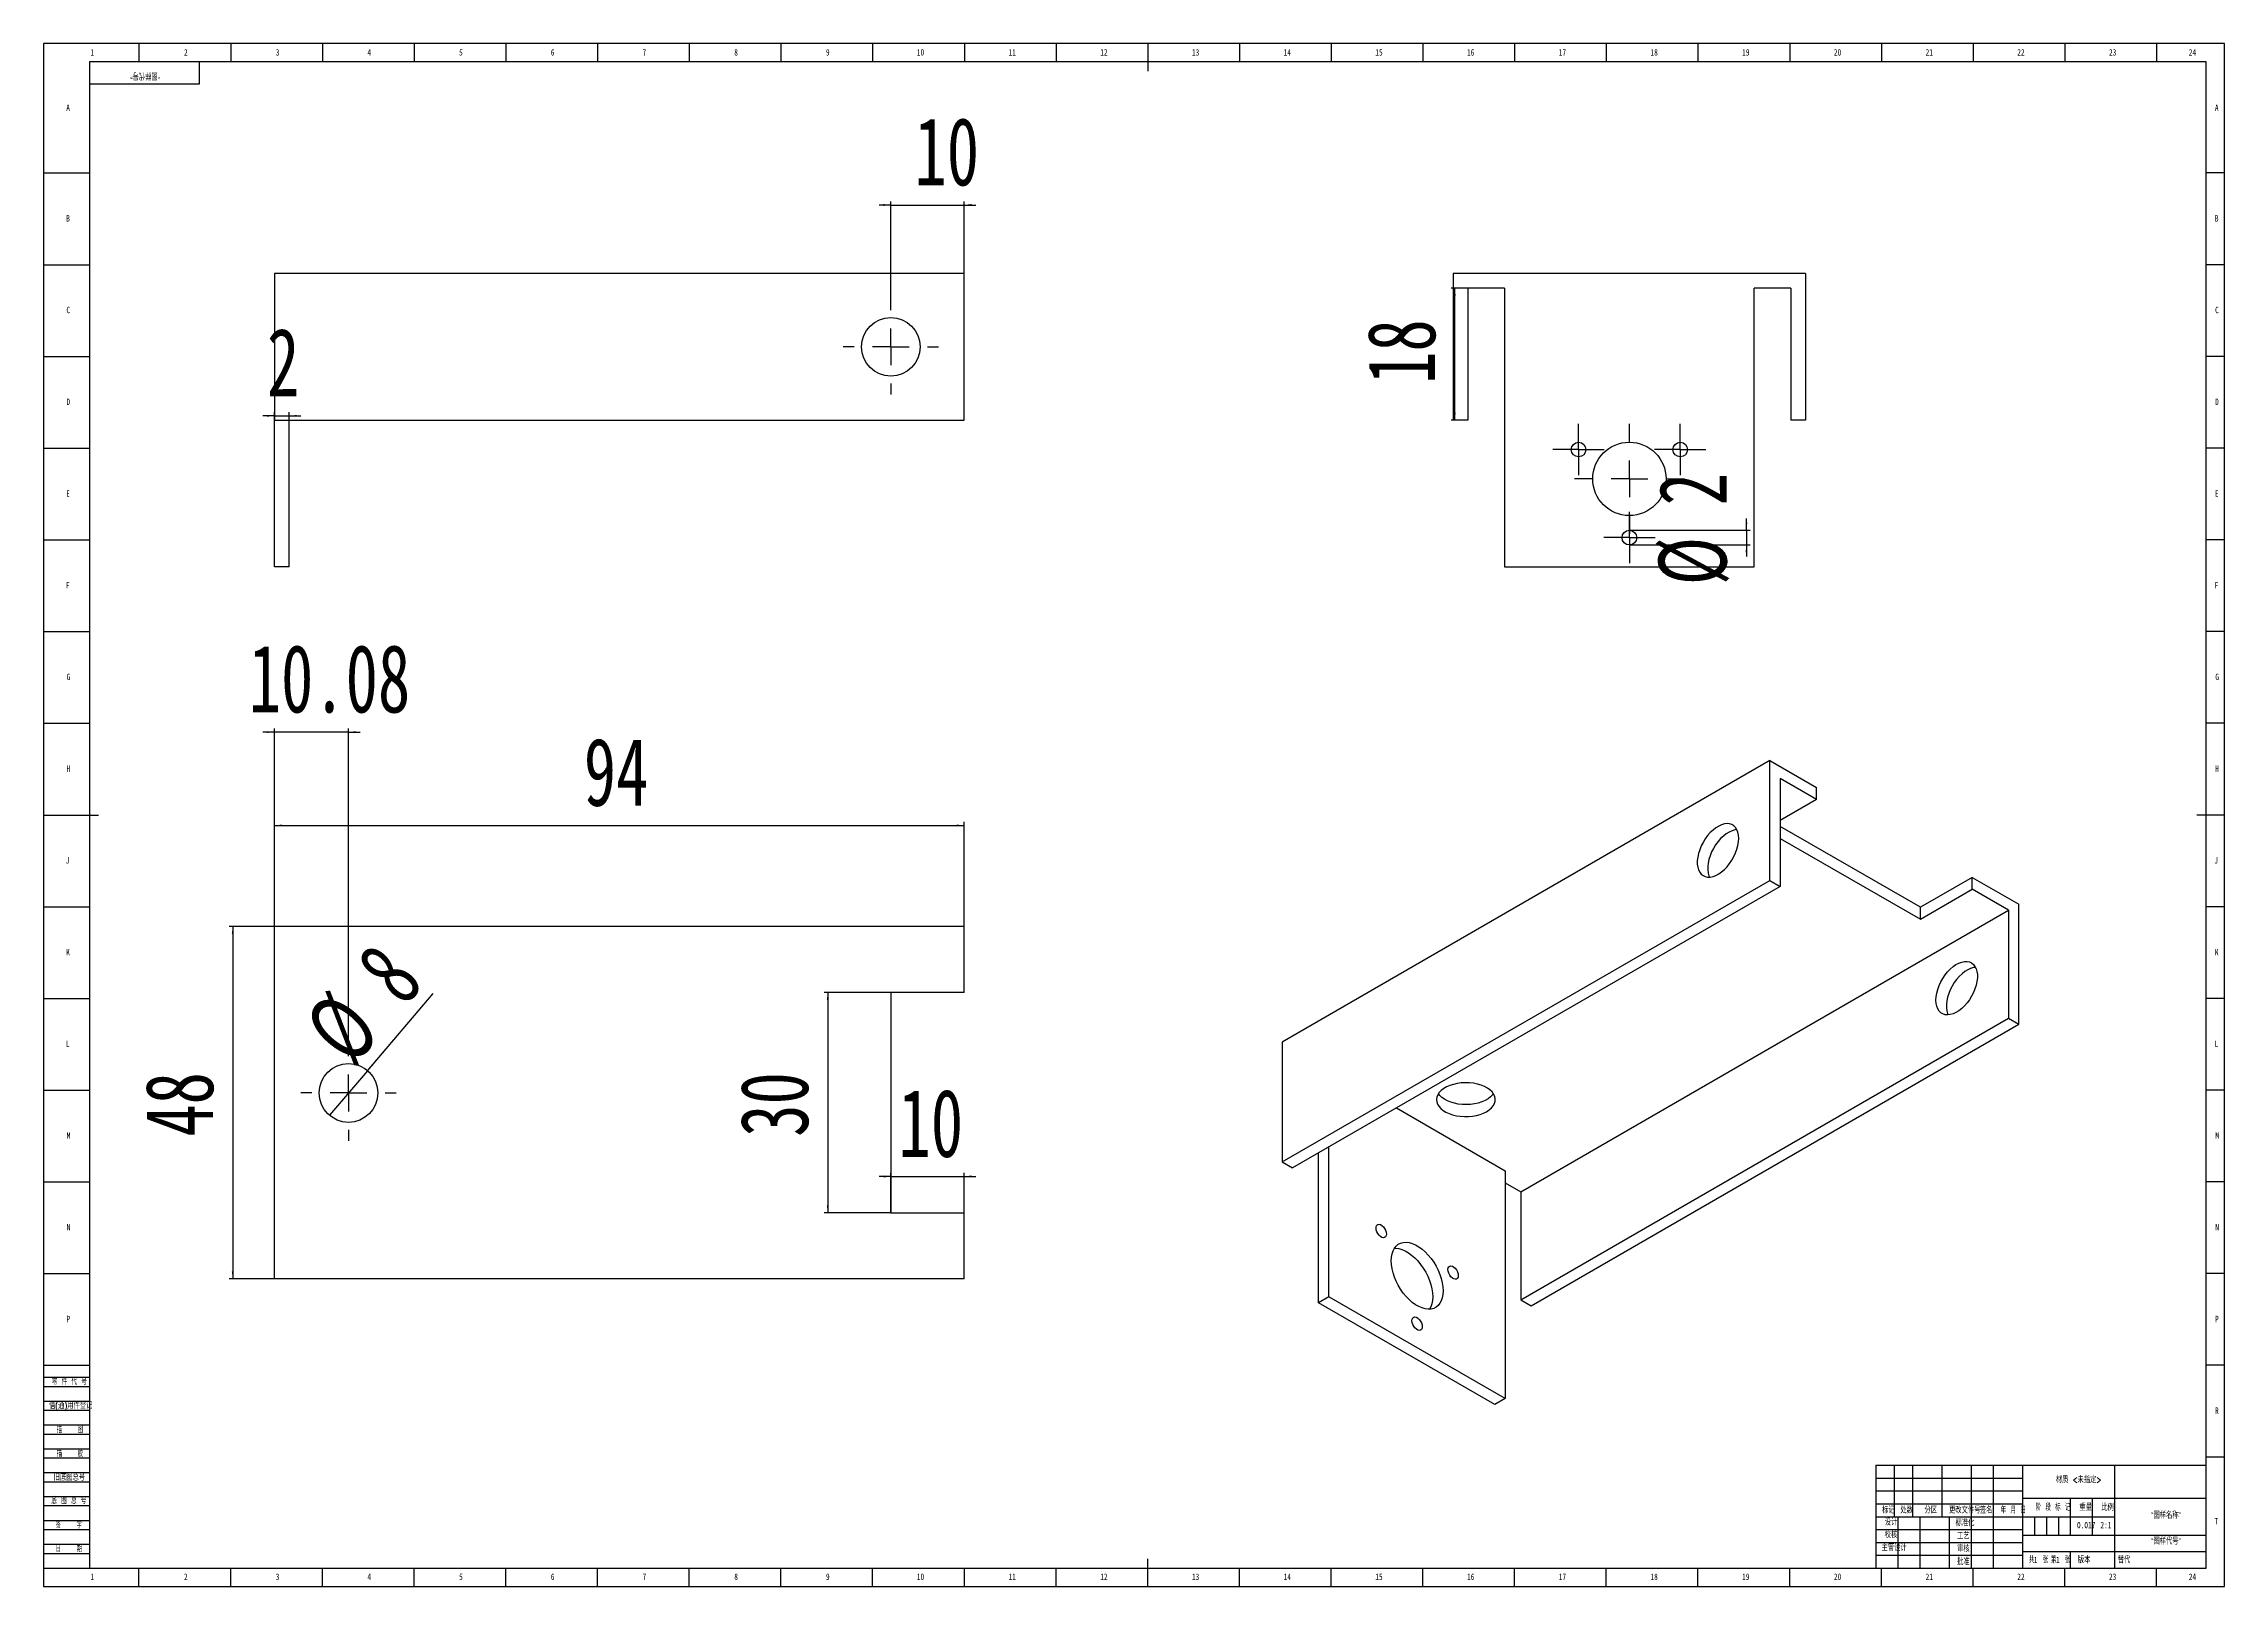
# Model space of a CAD drawing. Header units: millimetres. Extents: x 0 to 1189, y 0 to 841.
import ezdxf

# ---------------------------------------------------------------- set-up
doc = ezdxf.new("R2010")
doc.units = ezdxf.units.MM
for name, color, linetype in [('10', 7, 'Continuous'), ('5', 7, 'Continuous'), ('9', 7, 'Continuous'), ('SLD-0', 7, 'Continuous')]:
    doc.layers.add(name, color=color, linetype=linetype)
doc.styles.add('SLDTEXTSTYLE0', font='TXT', dxfattribs={"width": 0.7, "bigfont": 'bigfont'})
doc.styles.add('SLDTEXTSTYLE1', font='TXT', dxfattribs={"width": 0.6, "bigfont": 'bigfont'})
doc.styles.add('SLDTEXTSTYLE2', font='TXT', dxfattribs={"width": 0.614286, "bigfont": 'bigfont'})
doc.styles.add('SLDTEXTSTYLE3', font='TXT', dxfattribs={"width": 0.62, "bigfont": 'bigfont'})
doc.styles.add('SLDTEXTSTYLE4', font='TXT', dxfattribs={"width": 0.566667, "bigfont": 'bigfont'})
doc.styles.add('SLDTEXTSTYLE5', font='TXT', dxfattribs={"width": 0.7})
doc.dimstyles.new('SLDDIMSTYLE0', dxfattribs={"dimtxt": 37, "dimasz": 4.08, "dimexe": 0, "dimexo": 0.0625, "dimgap": 9.25, "dimtad": 2, "dimlfac": 0.25, "dimrnd": 1e-09, "dimzin": 12, "dimdsep": 46, "dimtxsty": 'SLDTEXTSTYLE5', "dimsah": 1, "dimcen": 0.09, "dimadec": 0, "dimazin": 3, "dimtfac": 1, "dimtmove": 0, "dimatfit": 0, "dimfxl": 0, "dimfrac": 2, "dimtolj": 1, "dimtzin": 12, "dimarcsym": 0})
doc.dimstyles.new('SLDDIMSTYLE1', dxfattribs={"dimtxt": 37, "dimasz": 4.08, "dimexe": 0, "dimexo": 0.0625, "dimgap": 9.25, "dimtad": 2, "dimlfac": 0.25, "dimrnd": 1e-09, "dimzin": 12, "dimdsep": 46, "dimtxsty": 'SLDTEXTSTYLE5', "dimsah": 1, "dimcen": 0.09, "dimadec": 0, "dimazin": 3, "dimtfac": 1, "dimtofl": 0, "dimtmove": 0, "dimatfit": 3, "dimfxl": 0, "dimfrac": 2, "dimtolj": 1, "dimtzin": 12, "dimarcsym": 0})
doc.dimstyles.new('SLDDIMSTYLE2', dxfattribs={"dimtxt": 37, "dimasz": 4.08, "dimexe": 0, "dimexo": 0.0625, "dimgap": 9.25, "dimtad": 2, "dimlfac": 0.25, "dimrnd": 1e-09, "dimzin": 12, "dimdsep": 46, "dimtxsty": 'SLDTEXTSTYLE5', "dimblk1": 'NONE', "dimsah": 1, "dimcen": 0, "dimadec": 0, "dimazin": 3, "dimtfac": 1, "dimtmove": 0, "dimatfit": 3, "dimldrblk": 'NONE', "dimfxl": 0, "dimfrac": 2, "dimtolj": 1, "dimtzin": 12, "dimarcsym": 0})

# ---------------------------------------------------------------- blocks, each defined once
blk = doc.blocks.new('_D')
at = {"layer": '10'}
for p, q in [((125.9, 638.1), (119.5, 638.1)), ((125.9, 555.7), (125.9, 640.1)), ((125.9, 638.1), (133.9, 638.1)), ((133.9, 555.7), (133.9, 640.1)), ((133.9, 638.1), (140.2, 638.1))]:
    blk.add_line(p, q, dxfattribs=at)
for points in [[(125.9, 638.1), (121.8, 638.6), (121.8, 637.6)], [(133.9, 638.1), (138, 637.6), (138, 638.6)]]:
    blk.add_solid(points, dxfattribs=at)
at = {"layer": '10', "insert": (121.8, 685.8), "char_height": 37, "attachment_point": 1, "style": 'SLDTEXTSTYLE5'}
blk.add_mtext('2', dxfattribs=at)
blk = doc.blocks.new('_D_1')
at = {"layer": '10'}
for p, q in [((461.9, 753), (455.5, 753)), ((461.9, 701.7), (461.9, 755)), ((461.9, 753), (501.9, 753)), ((501.9, 715.7), (501.9, 755)), ((501.9, 753), (508.2, 753))]:
    blk.add_line(p, q, dxfattribs=at)
for points in [[(461.9, 753), (457.8, 753.6), (457.8, 752.5)], [(501.9, 753), (506, 752.5), (506, 753.6)]]:
    blk.add_solid(points, dxfattribs=at)
at = {"layer": '10', "insert": (474.8, 800.7), "char_height": 37, "attachment_point": 1, "style": 'SLDTEXTSTYLE5'}
blk.add_mtext('10', dxfattribs=at)
blk = doc.blocks.new('SW_CENTERMARKSYMBOL_0')
at = {"layer": '10', "color": 0}
for p, q in [((0, 20), (0, 26)), ((-20, 0), (-26, 0)), ((0, 0), (-10, 0)), ((0, 0), (0, 10)), ((0, 0), (0, -10)), ((0, 0), (10, 0)), ((20, 0), (26, 0)), ((0, -20), (0, -26))]:
    blk.add_line(p, q, dxfattribs=at)
blk = doc.blocks.new('_D_2')
at = {"layer": '10'}
for p, q in [((776.6, 707.7), (767.4, 707.7)), ((769.4, 635.7), (769.4, 707.7)), ((776.6, 635.7), (767.4, 635.7))]:
    blk.add_line(p, q, dxfattribs=at)
for points in [[(769.4, 707.7), (768.9, 703.6), (769.9, 703.6)], [(769.4, 635.7), (769.9, 639.8), (768.9, 639.8)]]:
    blk.add_solid(points, dxfattribs=at)
at = {"layer": '10', "insert": (721.7, 655.5), "char_height": 37, "attachment_point": 1, "rotation": 90, "style": 'SLDTEXTSTYLE5'}
blk.add_mtext('18', dxfattribs=at)
blk = doc.blocks.new('_D_3')
at = {"layer": '10'}
for p, q in [((864.6, 575.7), (930.4, 575.7)), ((928.4, 575.7), (928.4, 582.1)), ((928.4, 575.7), (928.4, 567.7)), ((864.6, 567.7), (930.4, 567.7)), ((928.4, 567.7), (928.4, 561.4))]:
    blk.add_line(p, q, dxfattribs=at)
for points in [[(928.4, 575.7), (928.9, 579.8), (927.9, 579.8)], [(928.4, 567.7), (927.9, 563.6), (928.9, 563.6)]]:
    blk.add_solid(points, dxfattribs=at)
at = {"layer": '10', "char_height": 37, "attachment_point": 1, "rotation": 90, "style": 'SLDTEXTSTYLE5'}
for s, insert in [('2', (880.7, 589.3)), ('%%c', (880.5, 545.8))]:
    blk.add_mtext(s, dxfattribs=dict(at, insert=insert))
blk = doc.blocks.new('SW_CENTERMARKSYMBOL_1')
at = {"layer": '10', "color": 0}
for p, q in [((0, 10), (0, 14)), ((-10, 0), (-14, 0)), ((0, 0), (-10, 0)), ((0, 0), (0, 10)), ((0, 0), (0, -10)), ((0, 0), (10, 0)), ((10, 0), (14, 0)), ((0, -10), (0, -14))]:
    blk.add_line(p, q, dxfattribs=at)
blk = doc.blocks.new('SW_CENTERMARKSYMBOL_2')
at = {"layer": '10', "color": 0}
for p, q in [((0, 20), (0, 30)), ((-20, 0), (-30, 0)), ((0, 0), (-10, 0)), ((0, 0), (0, 10)), ((0, 0), (0, -10)), ((0, 0), (10, 0)), ((20, 0), (30, 0)), ((0, -20), (0, -30))]:
    blk.add_line(p, q, dxfattribs=at)
blk = doc.blocks.new('SW_CENTERMARKSYMBOL_3')
at = {"layer": '10', "color": 0}
for p, q in [((0, 10), (0, 14)), ((-10, 0), (-14, 0)), ((0, 0), (-10, 0)), ((0, 0), (0, 10)), ((0, 0), (0, -10)), ((0, 0), (10, 0)), ((10, 0), (14, 0)), ((0, -10), (0, -14))]:
    blk.add_line(p, q, dxfattribs=at)
blk = doc.blocks.new('SW_CENTERMARKSYMBOL_4')
at = {"layer": '10', "color": 0}
for p, q in [((0, 10), (0, 14)), ((-10, 0), (-14, 0)), ((0, 0), (-10, 0)), ((0, 0), (0, 10)), ((0, 0), (0, -10)), ((0, 0), (10, 0)), ((10, 0), (14, 0)), ((0, -10), (0, -14))]:
    blk.add_line(p, q, dxfattribs=at)
blk = doc.blocks.new('_D_4')
at = {"layer": '10'}
for p, q in [((125.9, 359.7), (125.9, 416.8)), ((501.9, 359.7), (501.9, 416.8)), ((125.9, 414.8), (501.9, 414.8))]:
    blk.add_line(p, q, dxfattribs=at)
for points in [[(125.9, 414.8), (130, 414.3), (130, 415.3)], [(501.9, 414.8), (497.8, 415.3), (497.8, 414.3)]]:
    blk.add_solid(points, dxfattribs=at)
at = {"layer": '10', "insert": (294.5, 462.5), "char_height": 37, "attachment_point": 1, "style": 'SLDTEXTSTYLE5'}
blk.add_mtext('94', dxfattribs=at)
blk = doc.blocks.new('_D_5')
at = {"layer": '10'}
for p, q in [((125.9, 359.7), (101.1, 359.7)), ((103.1, 359.7), (103.1, 167.7)), ((125.9, 167.7), (101.1, 167.7))]:
    blk.add_line(p, q, dxfattribs=at)
for points in [[(103.1, 359.7), (102.6, 355.6), (103.6, 355.6)], [(103.1, 167.7), (103.6, 171.8), (102.6, 171.8)]]:
    blk.add_solid(points, dxfattribs=at)
at = {"layer": '10', "insert": (55.4, 245.1), "char_height": 37, "attachment_point": 1, "rotation": 90, "style": 'SLDTEXTSTYLE5'}
blk.add_mtext('48', dxfattribs=at)
blk = doc.blocks.new('_D_6')
at = {"layer": '10'}
for p, q in [((461.9, 323.7), (425.5, 323.7)), ((427.5, 323.7), (427.5, 203.7)), ((461.9, 203.7), (425.5, 203.7))]:
    blk.add_line(p, q, dxfattribs=at)
for points in [[(427.5, 323.7), (427, 319.6), (428, 319.6)], [(427.5, 203.7), (428, 207.8), (427, 207.8)]]:
    blk.add_solid(points, dxfattribs=at)
at = {"layer": '10', "insert": (379.8, 245.1), "char_height": 37, "attachment_point": 1, "rotation": 90, "style": 'SLDTEXTSTYLE5'}
blk.add_mtext('30', dxfattribs=at)
blk = doc.blocks.new('_D_7')
at = {"layer": '10'}
for p, q in [((461.9, 223.4), (455.5, 223.4)), ((461.9, 203.7), (461.9, 225.4)), ((461.9, 223.4), (501.9, 223.4)), ((501.9, 203.7), (501.9, 225.4)), ((501.9, 223.4), (508.2, 223.4))]:
    blk.add_line(p, q, dxfattribs=at)
for points in [[(461.9, 223.4), (457.8, 224), (457.8, 222.9)], [(501.9, 223.4), (506, 222.9), (506, 224)]]:
    blk.add_solid(points, dxfattribs=at)
at = {"layer": '10', "insert": (466.1, 271.1), "char_height": 37, "attachment_point": 1, "style": 'SLDTEXTSTYLE5'}
blk.add_mtext('10', dxfattribs=at)
blk = doc.blocks.new('_D_8')
at = {"layer": '10'}
for p, q in [((125.9, 465.7), (119.5, 465.7)), ((125.9, 359.7), (125.9, 467.7)), ((166.2, 465.7), (125.9, 465.7)), ((166.2, 295), (166.2, 467.7)), ((166.2, 465.7), (172.6, 465.7))]:
    blk.add_line(p, q, dxfattribs=at)
for points in [[(125.9, 465.7), (121.8, 466.2), (121.8, 465.2)], [(166.2, 465.7), (170.3, 465.2), (170.3, 466.2)]]:
    blk.add_solid(points, dxfattribs=at)
at = {"layer": '10', "insert": (111.8, 513.4), "char_height": 37, "attachment_point": 1, "style": 'SLDTEXTSTYLE5'}
blk.add_mtext('10.08', dxfattribs=at)
blk = doc.blocks.new('_D_9')
at = {"layer": '10'}
for q in [(212.4, 323.2), (155.8, 256.8)]:
    blk.add_line((176.6, 281.1), q, dxfattribs=at)
blk.add_solid([(176.6, 281.1), (179.6, 283.9), (178.9, 284.6)], dxfattribs=at)
at = {"layer": '10', "char_height": 37, "attachment_point": 1, "rotation": 49.5587, "style": 'SLDTEXTSTYLE5'}
for s, insert in [('8', (168.5, 339.4)), ('%%c', (140.1, 306.4))]:
    blk.add_mtext(s, dxfattribs=dict(at, insert=insert))
blk = doc.blocks.new('_None')
blk = doc.blocks.new('SW_CENTERMARKSYMBOL_5')
at = {"layer": '10', "color": 0}
for p, q in [((0, 20), (0, 26)), ((-20, 0), (-26, 0)), ((0, 0), (-10, 0)), ((0, 0), (0, 10)), ((0, 0), (0, -10)), ((0, 0), (10, 0)), ((20, 0), (26, 0)), ((0, -20), (0, -26))]:
    blk.add_line(p, q, dxfattribs=at)

msp = doc.modelspace()

# ---------------------------------------------------------------- linework, layer by layer
at = {"color": 7, "linetype": 'Continuous', "lineweight": 25}
for p, q in [((125.899, 715.726), (125.899, 635.726)), ((501.899, 715.726), (125.899, 715.726)), ((501.899, 635.726), (501.899, 715.726)), ((768.593, 715.726), (768.593, 635.726)), ((960.593, 715.726), (768.593, 715.726)), ((960.593, 715.726), (960.593, 635.726)), ((776.593, 707.726), (776.593, 635.726)), ((796.593, 707.726), (776.593, 707.726)), ((796.593, 707.726), (796.593, 555.726)), ((932.593, 555.726), (932.593, 707.726)), ((952.593, 707.726), (932.593, 707.726)), ((952.593, 707.726), (952.593, 635.726)), ((125.899, 635.726), (501.899, 635.726)), ((125.899, 555.726), (125.899, 635.726)), ((133.899, 555.726), (133.899, 635.726)), ((776.593, 635.726), (768.593, 635.726)), ((960.593, 635.726), (952.593, 635.726)), ((133.899, 555.726), (125.899, 555.726)), ((796.593, 555.726), (932.593, 555.726)), ((941.208, 450.2), (675.336, 296.715)), ((941.208, 384.877), (941.208, 450.2)), ((941.208, 450.2), (966.664, 435.505)), ((946.865, 440.402), (946.865, 381.611)), ((966.664, 428.972), (946.865, 440.402)), ((966.664, 428.972), (946.865, 417.543)), ((966.664, 428.972), (966.664, 435.505)), ((1023.232, 370.192), (946.865, 414.278)), ((946.865, 407.746), (1023.232, 363.66)), ((675.336, 231.392), (941.208, 384.877)), ((946.865, 381.611), (680.992, 228.126)), ((941.208, 384.877), (946.865, 381.611)), ((1051.516, 386.52), (1023.232, 370.192)), ((1051.516, 379.988), (1051.516, 386.52)), ((1051.516, 386.52), (1076.972, 371.825)), ((1023.232, 363.66), (1051.516, 379.988)), ((1023.232, 363.66), (1023.232, 370.192)), ((1071.315, 368.558), (1051.516, 379.988)), ((1076.972, 306.502), (1076.972, 371.825)), ((125.899, 167.692), (125.899, 359.692)), ((501.899, 359.692), (125.899, 359.692)), ((501.899, 323.692), (501.899, 359.692)), ((805.443, 215.074), (1071.315, 368.558)), ((1071.315, 368.558), (1071.315, 309.767)), ((501.899, 323.692), (461.899, 323.692)), ((461.899, 323.692), (461.899, 203.692)), ((805.443, 156.283), (1071.315, 309.767)), ((1071.315, 309.767), (1076.972, 306.502)), ((811.1, 153.017), (1076.972, 306.502)), ((675.336, 296.715), (675.336, 231.392)), ((737.569, 260.788), (796.958, 226.503)), ((700.791, 157.905), (700.791, 239.556)), ((675.336, 231.392), (680.992, 228.126)), ((695.135, 154.639), (695.135, 236.291)), ((796.958, 226.503), (796.958, 102.389)), ((796.958, 219.972), (805.443, 215.074)), ((805.443, 215.074), (805.443, 156.283)), ((461.899, 203.692), (501.899, 203.692)), ((501.899, 167.692), (501.899, 203.692)), ((501.899, 167.692), (125.899, 167.692)), ((700.791, 157.905), (695.135, 154.639)), ((791.301, 99.123), (695.135, 154.639)), ((796.958, 102.389), (700.791, 157.905)), ((805.443, 156.283), (811.1, 153.017)), ((796.958, 102.389), (791.301, 99.123))]:
    msp.add_line(p, q, dxfattribs=at)
at = {"color": 7, "linetype": 'Continuous', "lineweight": 25, "flags": 128}
for points in [[(924.237, 407.742), (924.127, 409.496), (923.799, 411.09), (923.259, 412.491), (922.518, 413.672), (921.59, 414.611), (920.494, 415.29), (919.25, 415.694), (917.883, 415.816), (916.42, 415.654), (914.888, 415.211), (913.318, 414.495), (911.741, 413.521), (910.186, 412.307), (908.685, 410.877), (907.267, 409.259), (905.958, 407.484), (904.785, 405.588), (903.77, 403.606), (902.934, 401.577), (902.292, 399.541), (901.857, 397.538), (901.637, 395.606), (901.637, 393.784), (901.857, 392.105), (902.292, 390.605), (902.934, 389.31), (903.77, 388.247), (904.785, 387.437), (905.958, 386.894), (907.267, 386.63), (908.685, 386.65), (910.186, 386.954), (911.741, 387.535), (913.318, 388.382), (914.888, 389.478), (916.42, 390.803), (917.883, 392.331), (919.25, 394.031), (920.494, 395.872), (921.59, 397.816), (922.518, 399.826), (923.259, 401.863), (923.799, 403.887), (924.127, 405.86), (924.237, 407.742)], [(923.235, 412.539), (922.076, 412.388), (920.545, 411.945), (918.975, 411.229), (917.398, 410.255), (915.843, 409.041), (914.342, 407.611), (912.923, 405.993), (911.615, 404.219), (910.442, 402.322), (909.427, 400.34), (908.591, 398.311), (907.949, 396.276), (907.514, 394.272), (907.294, 392.341), (907.294, 390.518), (907.514, 388.84), (907.949, 387.339), (908.269, 386.616)], [(1031.717, 319.569), (1031.827, 321.451), (1032.156, 323.424), (1032.695, 325.448), (1033.436, 327.485), (1034.364, 329.495), (1035.461, 331.439), (1036.705, 333.28), (1038.071, 334.98), (1039.535, 336.508), (1041.066, 337.833), (1042.636, 338.93), (1044.214, 339.777), (1045.768, 340.357), (1047.269, 340.661), (1048.688, 340.681), (1049.996, 340.417), (1051.169, 339.874), (1052.184, 339.064), (1053.02, 338.001), (1053.662, 336.707), (1054.098, 335.206), (1054.317, 333.527), (1054.317, 331.705), (1054.098, 329.773), (1053.662, 327.77), (1053.02, 325.734), (1052.184, 323.705), (1051.169, 321.723), (1049.996, 319.827), (1048.688, 318.052), (1047.269, 316.434), (1045.768, 315.004), (1044.214, 313.79), (1042.636, 312.816), (1041.066, 312.1), (1039.535, 311.657), (1038.071, 311.495), (1036.705, 311.617), (1035.461, 312.022), (1034.364, 312.7), (1033.436, 313.639), (1032.695, 314.82), (1032.156, 316.221), (1031.827, 317.815), (1031.717, 319.569)], [(1053.342, 337.43), (1052.184, 337.279), (1050.653, 336.835), (1049.083, 336.12), (1047.505, 335.146), (1045.951, 333.932), (1044.45, 332.502), (1043.031, 330.884), (1041.723, 329.109), (1040.55, 327.212), (1039.535, 325.23), (1038.699, 323.202), (1038.057, 321.166), (1037.621, 319.163), (1037.402, 317.231), (1037.402, 315.408), (1037.621, 313.73), (1038.057, 312.229), (1038.377, 311.506)], [(786.77, 258.775), (788.234, 259.748), (789.45, 260.828), (790.394, 261.996), (791.046, 263.229), (791.395, 264.501), (791.434, 265.79), (791.162, 267.069), (790.585, 268.314), (789.712, 269.5), (788.563, 270.604), (787.158, 271.606), (785.525, 272.485), (783.697, 273.224), (781.708, 273.809), (779.597, 274.228), (777.406, 274.474), (775.177, 274.542), (772.953, 274.429), (770.778, 274.139), (768.694, 273.678), (766.742, 273.053), (764.959, 272.277), (763.381, 271.366), (762.038, 270.337), (760.955, 269.21), (760.155, 268.007), (759.653, 266.751), (759.459, 265.468), (759.576, 264.181), (760.001, 262.916), (760.728, 261.697), (761.742, 260.549), (763.022, 259.494), (764.544, 258.551), (766.279, 257.74), (768.192, 257.077), (770.247, 256.573), (772.403, 256.24), (774.619, 256.083), (776.851, 256.105), (779.055, 256.307), (781.19, 256.683), (783.213, 257.228), (785.085, 257.93), (786.77, 258.775)], [(790.423, 268.573), (789.957, 267.935), (788.875, 266.808), (787.532, 265.779), (785.953, 264.868), (784.17, 264.092), (782.218, 263.468), (780.134, 263.006), (777.959, 262.716), (775.736, 262.604), (773.506, 262.671), (771.315, 262.917), (769.205, 263.336), (767.216, 263.921), (765.387, 264.661), (763.755, 265.539), (762.35, 266.541), (761.2, 267.645), (760.49, 268.573)], [(726.45, 195.351), (726.565, 196.205), (726.899, 196.857), (727.426, 197.256), (728.104, 197.367), (728.876, 197.183), (729.681, 196.719), (730.454, 196.011), (731.131, 195.117), (731.658, 194.11), (731.993, 193.071), (732.107, 192.085), (731.993, 191.231), (731.658, 190.579), (731.131, 190.18), (730.454, 190.069), (729.681, 190.253), (728.876, 190.717), (728.104, 191.425), (727.426, 192.319), (726.899, 193.326), (726.565, 194.364), (726.45, 195.351)], [(734.733, 177.505), (734.844, 179.487), (735.177, 181.31), (735.726, 182.943), (736.482, 184.363), (737.433, 185.545), (738.565, 186.471), (739.86, 187.128), (741.297, 187.504), (742.853, 187.594), (744.504, 187.395), (746.225, 186.912), (747.987, 186.152), (749.763, 185.127), (751.525, 183.853), (753.245, 182.35), (754.896, 180.641), (756.452, 178.755), (757.889, 176.72), (759.184, 174.569), (760.316, 172.335), (761.267, 170.054), (762.024, 167.762), (762.572, 165.495), (762.905, 163.288), (763.017, 161.177), (762.905, 159.194), (762.572, 157.372), (762.024, 155.738), (761.267, 154.319), (760.316, 153.137), (759.184, 152.21), (757.889, 151.554), (756.452, 151.178), (754.896, 151.088), (753.245, 151.286), (751.525, 151.77), (749.763, 152.53), (747.987, 153.555), (746.225, 154.829), (744.504, 156.332), (742.853, 158.04), (741.297, 159.927), (739.86, 161.962), (738.565, 164.113), (737.433, 166.347), (736.482, 168.628), (735.726, 170.92), (735.177, 173.187), (734.844, 175.394), (734.733, 177.505)], [(736.455, 184.322), (737.196, 184.328), (738.848, 184.13), (740.568, 183.647), (742.33, 182.886), (744.106, 181.861), (745.868, 180.587), (747.588, 179.084), (749.239, 177.376), (750.796, 175.489), (752.232, 173.454), (753.527, 171.303), (754.659, 169.069), (755.611, 166.788), (756.367, 164.496), (756.916, 162.229), (757.248, 160.022), (757.36, 157.911), (757.248, 155.929), (756.916, 154.106), (756.367, 152.473), (755.637, 151.094)], [(765.642, 172.726), (765.757, 173.58), (766.091, 174.232), (766.618, 174.631), (767.296, 174.742), (768.068, 174.558), (768.873, 174.094), (769.646, 173.386), (770.323, 172.492), (770.85, 171.485), (771.184, 170.447), (771.299, 169.46), (771.184, 168.606), (770.85, 167.954), (770.323, 167.555), (769.646, 167.444), (768.873, 167.628), (768.068, 168.092), (767.296, 168.8), (766.618, 169.694), (766.091, 170.701), (765.757, 171.74), (765.642, 172.726)], [(746.046, 144.844), (746.161, 145.698), (746.495, 146.351), (747.022, 146.749), (747.7, 146.861), (748.472, 146.677), (749.277, 146.212), (750.05, 145.504), (750.727, 144.611), (751.254, 143.604), (751.588, 142.565), (751.703, 141.579), (751.588, 140.725), (751.254, 140.072), (750.727, 139.674), (750.05, 139.562), (749.277, 139.746), (748.472, 140.211), (747.7, 140.919), (747.022, 141.812), (746.495, 142.819), (746.161, 143.858), (746.046, 144.844)]]:
    msp.add_lwpolyline(points, dxfattribs=at)
at = {"color": 7, "linetype": 'Continuous', "lineweight": 25}
for centre, radius in [((461.899, 675.726), 16), ((836.881, 619.726), 4), ((864.593, 603.726), 20), ((892.306, 619.726), 4), ((864.593, 571.726), 4), ((166.224, 268.959), 16)]:
    msp.add_circle(centre, radius, dxfattribs=at)
at = {"layer": '5', "color": 7}
for p, q in [((1189, 841), (0, 841)), ((0, 841), (0, 0)), ((1189, 0), (1189, 841)), ((0, 114), (25, 114)), ((0, 109), (25, 109)), ((0, 101), (25, 101)), ((0, 96), (25, 96)), ((0, 88), (25, 88)), ((0, 83), (25, 83)), ((0, 75), (25, 75)), ((0, 70), (25, 70)), ((0, 62), (25, 62)), ((0, 57), (25, 57)), ((0, 49), (25, 49)), ((999, 59), (1079, 59)), ((999, 52), (1079, 52)), ((0, 44), (25, 44)), ((0, 36), (25, 36)), ((1085.5, 38), (1085.5, 28)), ((1092, 38), (1092, 28)), ((1098.5, 38), (1098.5, 28)), ((0, 31), (25, 31)), ((0, 23), (25, 23)), ((0, 18), (25, 18)), ((0, 0), (1189, 0))]:
    msp.add_line(p, q, dxfattribs=at)
at = {"layer": '5'}
for p, q in [((52, 841), (52, 831.05)), ((102, 841), (102, 831.05)), ((152, 841), (152, 831.05)), ((202, 841), (202, 831.05)), ((252, 841), (252, 831.05)), ((302, 841), (302, 831.05)), ((352, 841), (352, 831.05)), ((402, 841), (402, 831.05)), ((452, 841), (452, 831.05)), ((502, 841), (502, 831.05)), ((552, 841), (552, 831.05)), ((652, 841), (652, 831.05)), ((702, 841), (702, 831.05)), ((752, 841), (752, 831.05)), ((802, 841), (802, 831.05)), ((852, 841), (852, 831.05)), ((902, 841), (902, 831.05)), ((952, 841), (952, 831.05)), ((1002, 841), (1002, 831.05)), ((1052, 841), (1052, 831.05)), ((1102, 841), (1102, 831.05)), ((1152, 841), (1152, 831.05)), ((0, 770.5), (25, 770.5)), ((1189, 770.5), (1179, 770.5)), ((0, 720.5), (25, 720.5)), ((1189, 720.5), (1179, 720.5)), ((0, 670.5), (25, 670.5)), ((1189, 670.5), (1179, 670.5)), ((0, 620.5), (25, 620.5)), ((1189, 620.5), (1179, 620.5)), ((0, 570.5), (25, 570.5)), ((1189, 570.5), (1179, 570.5)), ((0, 520.5), (25, 520.5)), ((1189, 520.5), (1179, 520.5)), ((0, 470.5), (25, 470.5)), ((1189, 470.5), (1179, 470.5)), ((0, 370.5), (25, 370.5)), ((1189, 370.5), (1179, 370.5)), ((0, 320.5), (25, 320.5)), ((1189, 320.5), (1179, 320.5)), ((0, 270.5), (25, 270.5)), ((1189, 270.5), (1179, 270.5)), ((0, 220.5), (25, 220.5)), ((1189, 220.5), (1179, 220.5)), ((0, 170.5), (25, 170.5)), ((1189, 170.5), (1179, 170.5)), ((0, 120.5), (25, 120.5)), ((1189, 120.5), (1179, 120.5)), ((1189, 70.5), (1179, 70.5)), ((52, 0), (52, 10)), ((102, 0), (102, 10)), ((152, 0), (152, 10)), ((202, 0), (202, 10)), ((252, 0), (252, 10)), ((302, 0), (302, 10)), ((352, 0), (352, 10)), ((402, 0), (402, 10)), ((452, 0), (452, 10)), ((502, 0), (502, 10)), ((552, 0), (552, 10)), ((652, 0), (652, 10)), ((702, 0), (702, 10)), ((752, 0), (752, 10)), ((802, 0), (802, 10)), ((852, 0), (852, 10)), ((902, 0), (902, 10)), ((952, 0), (952, 10)), ((1002, 0), (1002, 10)), ((1052, 0), (1052, 10)), ((1102, 0), (1102, 10)), ((1152, 0), (1152, 10))]:
    msp.add_line(p, q, dxfattribs=at)
at = {"layer": '5', "lineweight": 25}
for p, q in [((602, 841), (602, 826)), ((0, 420.5), (30, 420.5)), ((1189, 420.5), (1174, 420.5)), ((602, 0), (602, 15)), ((1105, 18.982), (1105, 10))]:
    msp.add_line(p, q, dxfattribs=at)
at = {"layer": '5', "color": 7, "lineweight": 25}
for p, q in [((1179, 831.05), (25, 831.05)), ((25, 831.05), (25, 10)), ((85, 819), (85, 831)), ((1179, 10), (1179, 831.05)), ((25, 819), (85, 819)), ((999, 66), (1179, 66)), ((999, 66), (999, 10)), ((1009, 66), (1009, 38)), ((1019, 66), (1019, 38)), ((1035, 66), (1035, 38)), ((1051, 66), (1051, 10)), ((1063, 66), (1063, 10)), ((1079, 66), (1079, 10)), ((1129, 66), (1129, 38)), ((1079, 48), (1179, 48)), ((1105, 48), (1105, 28)), ((1117, 48), (1117, 28)), ((999, 45), (1079, 45)), ((999, 38), (1129, 38)), ((1011, 38), (1011, 10)), ((1023, 38), (1023, 10)), ((1039, 38), (1039, 10)), ((1129, 38), (1129, 10)), ((999, 31), (1079, 31)), ((999, 24), (1079, 24)), ((1079, 28), (1179, 28)), ((999, 17), (1079, 17)), ((1079.006, 18.982), (1179, 18.982)), ((0, 10), (1179, 10))]:
    msp.add_line(p, q, dxfattribs=at)

# ---------------------------------------------------------------- block references
at = {"layer": '10'}
for name, p in [('SW_CENTERMARKSYMBOL_0', (461.899, 675.726)), ('SW_CENTERMARKSYMBOL_3', (836.881, 619.726)), ('SW_CENTERMARKSYMBOL_2', (864.593, 603.726)), ('SW_CENTERMARKSYMBOL_4', (892.306, 619.726)), ('SW_CENTERMARKSYMBOL_1', (864.593, 571.726)), ('SW_CENTERMARKSYMBOL_5', (166.224, 268.959))]:
    msp.add_blockref(name, p, dxfattribs=at)

# ---------------------------------------------------------------- texts
at = {"layer": '10', "char_height": 3.5}
for s, insert, attachment_point, style in [('1', (26.544, 837.988), 2, 'SLDTEXTSTYLE5'), ('2', (77.544, 837.988), 2, 'SLDTEXTSTYLE5'), ('3', (127.544, 837.988), 2, 'SLDTEXTSTYLE5'), ('4', (177.544, 837.988), 2, 'SLDTEXTSTYLE5'), ('5', (227.544, 837.988), 2, 'SLDTEXTSTYLE5'), ('6', (277.547, 837.988), 2, 'SLDTEXTSTYLE5'), ('7', (327.547, 837.988), 2, 'SLDTEXTSTYLE5'), ('8', (377.547, 837.988), 2, 'SLDTEXTSTYLE5'), ('9', (427.547, 837.988), 2, 'SLDTEXTSTYLE5'), ('10', (478.089, 837.988), 2, 'SLDTEXTSTYLE5'), ('11', (528.089, 837.988), 2, 'SLDTEXTSTYLE5'), ('12', (578.089, 837.988), 2, 'SLDTEXTSTYLE5'), ('13', (628.089, 837.988), 2, 'SLDTEXTSTYLE5'), ('14', (678.089, 837.988), 2, 'SLDTEXTSTYLE5'), ('15', (728.089, 837.988), 2, 'SLDTEXTSTYLE5'), ('16', (778.091, 837.988), 2, 'SLDTEXTSTYLE5'), ('17', (828.091, 837.988), 2, 'SLDTEXTSTYLE5'), ('18', (878.091, 837.988), 2, 'SLDTEXTSTYLE5'), ('19', (928.091, 837.988), 2, 'SLDTEXTSTYLE5'), ('20', (978.089, 837.988), 2, 'SLDTEXTSTYLE5'), ('21', (1028.089, 837.988), 2, 'SLDTEXTSTYLE5'), ('22', (1078.089, 837.988), 2, 'SLDTEXTSTYLE5'), ('23', (1128.089, 837.988), 2, 'SLDTEXTSTYLE5'), ('24', (1171.589, 837.988), 2, 'SLDTEXTSTYLE5'), ('A', (13.32, 807.738), 2, 'SLDTEXTSTYLE5'), ('A', (1184.82, 807.738), 2, 'SLDTEXTSTYLE5'), ('B', (13.32, 747.488), 2, 'SLDTEXTSTYLE5'), ('B', (1184.82, 747.488), 2, 'SLDTEXTSTYLE5'), ('C', (13.427, 697.541), 2, 'SLDTEXTSTYLE5'), ('C', (1184.927, 697.541), 2, 'SLDTEXTSTYLE5'), ('D', (13.43, 647.488), 2, 'SLDTEXTSTYLE5'), ('D', (1184.93, 647.488), 2, 'SLDTEXTSTYLE5'), ('E', (13.318, 597.541), 2, 'SLDTEXTSTYLE5'), ('E', (1184.818, 597.541), 2, 'SLDTEXTSTYLE5'), ('F', (13.224, 547.488), 2, 'SLDTEXTSTYLE5'), ('F', (1184.724, 547.488), 2, 'SLDTEXTSTYLE5'), ('G', (13.539, 497.541), 2, 'SLDTEXTSTYLE5'), ('G', (1185.039, 497.541), 2, 'SLDTEXTSTYLE5'), ('H', (13.43, 447.488), 2, 'SLDTEXTSTYLE5'), ('H', (1184.93, 447.488), 2, 'SLDTEXTSTYLE5'), ('J', (13.015, 397.541), 2, 'SLDTEXTSTYLE5'), ('J', (1184.515, 397.541), 2, 'SLDTEXTSTYLE5'), ('K', (13.32, 347.488), 2, 'SLDTEXTSTYLE5'), ('K', (1184.82, 347.488), 2, 'SLDTEXTSTYLE5'), ('L', (13.181, 297.541), 2, 'SLDTEXTSTYLE5'), ('L', (1184.681, 297.541), 2, 'SLDTEXTSTYLE5'), ('M', (13.597, 247.488), 2, 'SLDTEXTSTYLE5'), ('M', (1185.097, 247.488), 2, 'SLDTEXTSTYLE5'), ('N', (13.549, 197.541), 2, 'SLDTEXTSTYLE5'), ('N', (1185.049, 197.541), 2, 'SLDTEXTSTYLE5'), ('P', (13.444, 147.488), 2, 'SLDTEXTSTYLE5'), ('P', (1184.944, 147.488), 2, 'SLDTEXTSTYLE5'), ('R', (1184.93, 97.541), 2, 'SLDTEXTSTYLE5'), ('\\M+18DDE质 <\\M+196A2\\M+18E77\\M+192E8>', (1109.475, 59.858), 2, 'SLDTEXTSTYLE0'), ('\\M+18167图样\\M+196BC\\M+18FCC\\M+18168', (1157.169, 40.511), 2, 'SLDTEXTSTYLE0'), ('T', (1184.656, 37.238), 2, 'SLDTEXTSTYLE5'), ('\\M+18D5A\\M+18A6A', (1007.176, 29.857), 2, 'SLDTEXTSTYLE0'), ('0.017', (1113.646, 35.158), 2, 'SLDTEXTSTYLE5'), ('\\M+18167图样\\M+191E3\\M+18D86\\M+18168', (1157.172, 26.366), 2, 'SLDTEXTSTYLE0'), ('\\M+18EE5\\M+18AC7设计', (1008.926, 22.83), 2, 'SLDTEXTSTYLE0'), ('1', (1085.11, 16.188), 1, 'SLDTEXTSTYLE5'), ('1', (1097.135, 16.188), 1, 'SLDTEXTSTYLE5'), ('1', (26.544, 6.988), 2, 'SLDTEXTSTYLE5'), ('2', (77.544, 6.988), 2, 'SLDTEXTSTYLE5'), ('3', (127.544, 6.988), 2, 'SLDTEXTSTYLE5'), ('4', (177.544, 6.988), 2, 'SLDTEXTSTYLE5'), ('5', (227.544, 6.988), 2, 'SLDTEXTSTYLE5'), ('6', (277.547, 6.988), 2, 'SLDTEXTSTYLE5'), ('7', (327.547, 6.988), 2, 'SLDTEXTSTYLE5'), ('8', (377.547, 6.988), 2, 'SLDTEXTSTYLE5'), ('9', (427.547, 6.988), 2, 'SLDTEXTSTYLE5'), ('10', (478.089, 6.988), 2, 'SLDTEXTSTYLE5'), ('11', (528.089, 6.988), 2, 'SLDTEXTSTYLE5'), ('12', (578.089, 6.988), 2, 'SLDTEXTSTYLE5'), ('13', (628.089, 6.988), 2, 'SLDTEXTSTYLE5'), ('14', (678.089, 6.988), 2, 'SLDTEXTSTYLE5'), ('15', (728.089, 6.988), 2, 'SLDTEXTSTYLE5'), ('16', (778.091, 6.988), 2, 'SLDTEXTSTYLE5'), ('17', (828.091, 6.988), 2, 'SLDTEXTSTYLE5'), ('18', (878.091, 6.988), 2, 'SLDTEXTSTYLE5'), ('19', (928.091, 6.988), 2, 'SLDTEXTSTYLE5'), ('20', (978.089, 6.988), 2, 'SLDTEXTSTYLE5'), ('21', (1028.089, 6.988), 2, 'SLDTEXTSTYLE5'), ('22', (1078.089, 6.988), 2, 'SLDTEXTSTYLE5'), ('23', (1128.089, 6.988), 2, 'SLDTEXTSTYLE5'), ('24', (1171.589, 6.988), 2, 'SLDTEXTSTYLE5')]:
    msp.add_mtext(s, dxfattribs=dict(at, insert=insert, attachment_point=attachment_point, style=style))
at = {"layer": '10', "color": 7, "insert": (1112.526, 16.188), "char_height": 3.5, "attachment_point": 2, "style": 'SLDTEXTSTYLE0'}
msp.add_mtext('\\M+194C5\\M+1967B', dxfattribs=at)
at = {"layer": '9', "color": 7, "char_height": 3.5}
for s, insert, attachment_point, style in [('\\M+197EB \\M+18C8F \\M+191E3 \\M+18D86', (4.482, 113.36), 1, 'SLDTEXTSTYLE2'), ('\\M+18ED8(\\M+192CA)\\M+19770\\M+18C8F\\M+1936F记', (2.933, 100.276), 1, 'SLDTEXTSTYLE0'), ('\\M+19560    图', (14.352, 87.176), 2, 'SLDTEXTSTYLE4'), ('\\M+19560    \\M+18D5A', (14.319, 74.137), 2, 'SLDTEXTSTYLE4'), ('\\M+18B8C\\M+192EA图总\\M+18D86', (5.459, 61.201), 1, 'SLDTEXTSTYLE0'), ('\\M+192EA 图 总 \\M+18D86', (4.212, 48.433), 1, 'SLDTEXTSTYLE2'), ('标记', (1005.821, 43.306), 2, 'SLDTEXTSTYLE0'), ('设计', (1007.228, 36.767), 2, 'SLDTEXTSTYLE0'), ('处\\M+19094', (1015.759, 43.306), 2, 'SLDTEXTSTYLE0'), ('\\M+195AA\\M+18BE6', (1028.916, 43.306), 2, 'SLDTEXTSTYLE0'), ('\\M+18D58\\M+189FC\\M+195B6\\M+18C8F\\M+18D86', (1047.473, 43.306), 2, 'SLDTEXTSTYLE0'), ('标\\M+18F79\\M+189BB', (1047.567, 36.358), 2, 'SLDTEXTSTYLE0'), ('签\\M+196BC', (1059.145, 43.306), 2, 'SLDTEXTSTYLE0'), ('\\M+1944E \\M+18C8E \\M+193FA', (1073.909, 43.306), 2, 'SLDTEXTSTYLE3'), ('阶 \\M+19269 标 记', (1095.536, 44.81), 2, 'SLDTEXTSTYLE2'), ('\\M+18F64\\M+197CA', (1113.402, 44.81), 2, 'SLDTEXTSTYLE0'), ('\\M+194E4\\M+197E1', (1125.295, 44.81), 2, 'SLDTEXTSTYLE0'), ('签    \\M+18E9A', (13.706, 35.193), 2, 'SLDTEXTSTYLE4'), ('\\M+18D48艺', (1046.681, 29.23), 2, 'SLDTEXTSTYLE0'), ('\\M+193FA    \\M+18AFA', (13.783, 22.233), 2, 'SLDTEXTSTYLE4'), ('\\M+194E1\\M+18F79', (1046.662, 15.216), 2, 'SLDTEXTSTYLE0'), ('审\\M+18A6A', (1046.68, 22.249), 2, 'SLDTEXTSTYLE0'), ('\\M+18BA4  张', (1087.69, 16.188), 2, 'SLDTEXTSTYLE1'), ('\\M+191E6  张', (1099.675, 16.188), 2, 'SLDTEXTSTYLE1')]:
    msp.add_mtext(s, dxfattribs=dict(at, insert=insert, attachment_point=attachment_point, style=style))
at = {"layer": 'SLD-0', "insert": (55.32, 821.738), "char_height": 3.5, "attachment_point": 2, "rotation": 180, "style": 'SLDTEXTSTYLE0'}
msp.add_mtext('\\M+18167图样\\M+191E3\\M+18D86\\M+18168', dxfattribs=at)
at = {"layer": 'SLD-0', "char_height": 3.5}
for s, insert, attachment_point, style in [('2:1', (1124.437, 35.158), 2, 'SLDTEXTSTYLE5'), ('\\M+191D6\\M+191E3', (1130.851, 16.188), 1, 'SLDTEXTSTYLE0')]:
    msp.add_mtext(s, dxfattribs=dict(at, insert=insert, attachment_point=attachment_point, style=style))

# ---------------------------------------------------------------- dimensions: what is measured, and where the dimension line sits
at = {"layer": '10'}
for base, p1, p2, dimstyle, picture, middle in [((501.899, 753.045), (461.899, 701.726), (501.899, 715.726), 'SLDDIMSTYLE0', '_D_1', (491.076, 753.045)), ((133.899, 661.015), (125.899, 555.726), (133.899, 555.726), 'SLDDIMSTYLE0', '_D', (129.899, 661.015)), ((125.899, 465.692), (166.224, 294.959), (125.899, 359.692), 'SLDDIMSTYLE0', '_D_8', (152.373, 465.692)), ((501.899, 414.829), (125.899, 359.692), (501.899, 359.692), 'SLDDIMSTYLE1', '_D_4', (310.684, 414.829)), ((501.899, 223.449), (461.899, 203.692), (501.899, 203.692), 'SLDDIMSTYLE0', '_D_7', (482.342, 223.449))]:
    dim = msp.add_linear_dim(base=base, p1=p1, p2=p2, dimstyle=dimstyle, dxfattribs=at)
    dim.commit()
    dim.dimension.update_dxf_attribs({"geometry": picture, "text_midpoint": middle, "dimtype": 160})
for base, p1, p2, picture, middle in [((746.505, 707.726), (776.593, 635.726), (776.593, 707.726), '_D_2', (746.505, 671.726)), ((103.123, 167.692), (125.899, 359.692), (125.899, 167.692), '_D_5', (103.123, 261.294)), ((427.483, 203.692), (461.899, 323.692), (461.899, 203.692), '_D_6', (427.483, 261.294))]:
    dim = msp.add_linear_dim(base=base, p1=p1, p2=p2, angle=90, dimstyle='SLDDIMSTYLE1', dxfattribs=at)
    dim.commit()
    dim.dimension.update_dxf_attribs({"geometry": picture, "text_midpoint": middle, "dimtype": 160})
dim = msp.add_linear_dim(base=(928.379, 567.726), p1=(864.593, 575.726), p2=(864.593, 567.726), angle=90, text='%%c<>', dimstyle='SLDDIMSTYLE0', dxfattribs=at)
dim.commit()
dim.dimension.update_dxf_attribs({"geometry": '_D_3', "text_midpoint": (928.379, 575.713), "dimtype": 160})
dim = msp.add_diameter_dim_2p(p1=(155.846, 256.782), p2=(176.603, 281.136), dimstyle='SLDDIMSTYLE2', dxfattribs=at)
dim.commit()
dim.dimension.update_dxf_attribs({"geometry": '_D_9', "text_midpoint": (197.248, 305.359), "dimtype": 163})

doc.saveas('drawing.dxf')
